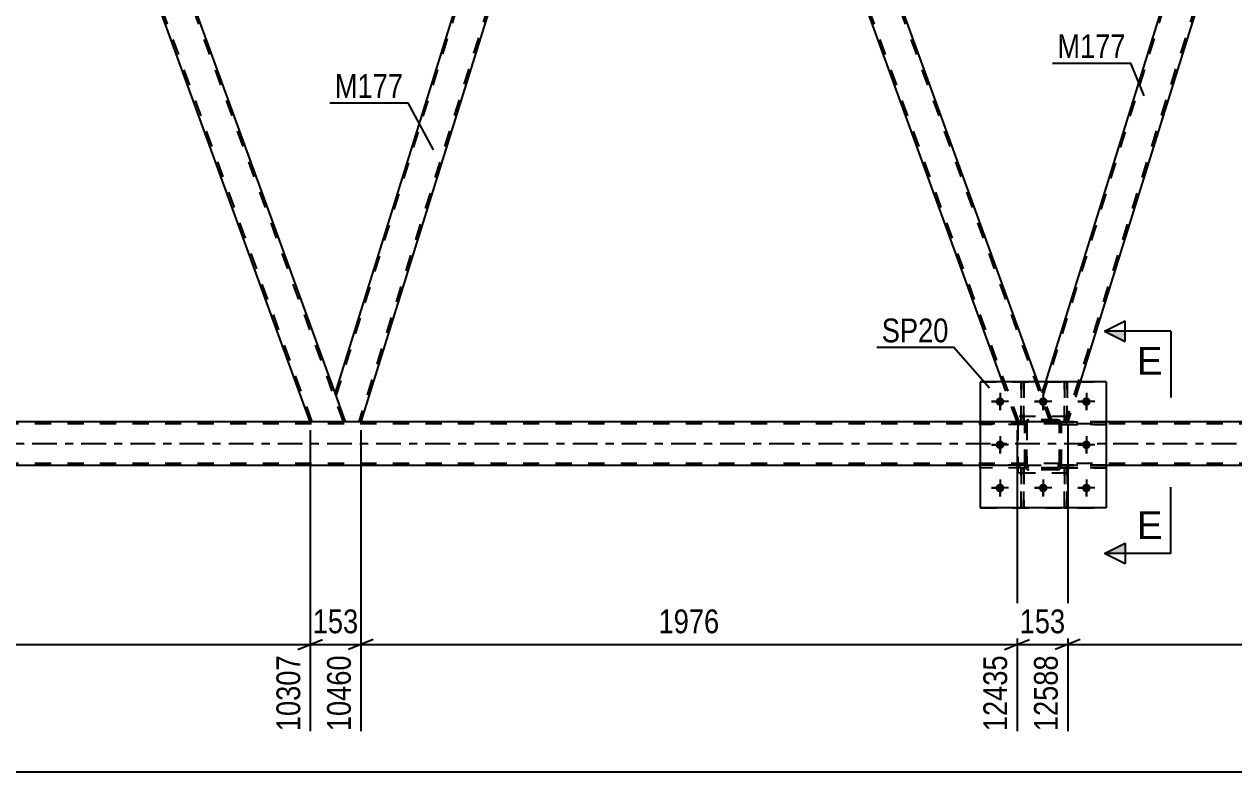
# Model space of a CAD drawing. Header units: millimetres. Extents: x 0 to 1766, y 0 to 560.
# Drawn here: x 1475.1 to 1620.8, y 261.4 to 351.5 of the extents above; entities that cross this region are included whole.
import ezdxf

# ---------------------------------------------------------------- set-up
doc = ezdxf.new("R2010")
doc.units = ezdxf.units.MM
doc.linetypes.add('DXK_LINE_DOT2', pattern=[3.9198, 1.9599, -1.9599])
doc.linetypes.add('DXK_LINE_DOT3', pattern=[5.9187, 2.979, -0.9799, 0.9799, -0.9799])
doc.styles.add('Arial', font='ARIAL.TTF', dxfattribs={"height": 0.2})
doc.styles.add('Arial Narrow', font='ARIALN.TTF', dxfattribs={"height": 0.2})

# ---------------------------------------------------------------- blocks, each defined once
blk = doc.blocks.new('Part-814172123-3744 - 3372')
at = {"color": 7, "linetype": 'DXK_LINE_DOT2'}
for p, q in [((1595.61, 303.34), (1595.64, 303.52)), ((1595.64, 303.52), (1595.61, 303.34)), ((1595.61, 298.3), (1595.61, 303.34)), ((1595.61, 303.34), (1595.61, 303.34)), ((1595.61, 298.3), (1595.61, 303.34)), ((1595.85, 303.34), (1595.86, 303.43)), ((1595.86, 303.43), (1595.85, 303.34)), ((1595.85, 298.3), (1595.85, 303.34)), ((1595.85, 303.34), (1595.85, 303.34)), ((1595.85, 303.34), (1595.85, 298.3)), ((1595.86, 303.43), (1595.92, 303.5)), ((1595.92, 303.5), (1595.86, 303.43)), ((1595.9, 303.78), (1596.09, 303.82)), ((1596.09, 303.82), (1595.9, 303.78)), ((1595.99, 303.56), (1595.92, 303.5)), ((1596.09, 303.58), (1595.99, 303.56)), ((1599.53, 303.82), (1596.09, 303.82)), ((1599.53, 303.58), (1596.09, 303.58)), ((1599.53, 303.82), (1599.71, 303.78)), ((1599.71, 303.78), (1599.53, 303.82)), ((1599.53, 303.58), (1599.62, 303.56)), ((1599.62, 303.56), (1599.7, 303.5)), ((1599.7, 303.5), (1599.62, 303.56)), ((1599.7, 303.5), (1599.75, 303.43)), ((1599.75, 303.43), (1599.7, 303.5)), ((1599.75, 303.43), (1599.77, 303.34)), ((1599.77, 303.34), (1599.75, 303.43)), ((1599.77, 298.3), (1599.77, 303.34)), ((1599.77, 303.34), (1599.77, 303.34)), ((1599.77, 298.3), (1599.77, 303.34)), ((1599.97, 303.52), (1600.01, 303.34)), ((1600.01, 303.34), (1599.97, 303.52)), ((1600.01, 298.3), (1600.01, 303.34)), ((1600.01, 303.34), (1600.01, 303.34)), ((1600.01, 298.3), (1600.01, 303.34)), ((1595.61, 298.3), (1595.61, 298.3)), ((1595.64, 298.11), (1595.61, 298.3)), ((1595.61, 298.3), (1595.64, 298.11)), ((1595.85, 298.3), (1595.85, 298.3)), ((1595.86, 298.2), (1595.85, 298.3)), ((1595.85, 298.3), (1595.86, 298.2)), ((1595.92, 298.13), (1595.86, 298.2)), ((1595.86, 298.2), (1595.92, 298.13)), ((1596.09, 297.82), (1595.9, 297.85)), ((1595.9, 297.85), (1596.09, 297.82)), ((1595.99, 298.07), (1595.92, 298.13)), ((1595.92, 298.13), (1595.99, 298.07)), ((1596.09, 298.06), (1595.99, 298.07)), ((1599.53, 298.06), (1596.09, 298.06)), ((1599.53, 297.82), (1596.09, 297.82)), ((1599.62, 298.07), (1599.53, 298.06)), ((1599.71, 297.85), (1599.53, 297.82)), ((1599.53, 297.82), (1599.71, 297.85)), ((1599.7, 298.13), (1599.62, 298.07)), ((1599.75, 298.2), (1599.7, 298.13)), ((1599.7, 298.13), (1599.75, 298.2)), ((1599.77, 298.3), (1599.75, 298.2)), ((1599.75, 298.2), (1599.77, 298.3)), ((1599.77, 298.3), (1599.77, 298.3)), ((1600.01, 298.3), (1599.97, 298.11)), ((1599.97, 298.11), (1600.01, 298.3)), ((1600.01, 298.3), (1600.01, 298.3))]:
    blk.add_line(p, q, dxfattribs=at)
at = {"color": 7, "linetype": 'DXK_LINE_DOT3'}
blk.add_line((1597.81, 300.82), (1597.81, 300.82), dxfattribs=at)
at = {"color": 7, "linetype": 'DXK_LINE_DOT2'}
for centre, start, end in [((1596.09, 303.34), 112.5, 157.5), ((1596.09, 303.34), 112.5, 157.5), ((1599.53, 303.34), 22.5, 67.5), ((1599.53, 303.34), 22.5, 67.5), ((1596.09, 298.3), 202.5, 247.5), ((1596.09, 298.3), 202.5, 247.5), ((1599.53, 298.3), 292.5, 337.5), ((1599.53, 298.3), 292.5, 337.5)]:
    blk.add_arc(centre, 0.48, start, end, dxfattribs=at)
blk = doc.blocks.new('Part-814172123-3778 - 3372')
at = {"color": 7, "linetype": 'DXK_LINE_DOT2'}
for p, q in [((1590.21, 308.42), (1605.41, 308.42)), ((1590.21, 308.42), (1590.21, 293.22)), ((1605.41, 308.42), (1605.41, 293.22)), ((1590.21, 293.22), (1605.41, 293.22))]:
    blk.add_line(p, q, dxfattribs=at)
blk = doc.blocks.new('Part-814172123-3788 - 3372')
at = {"color": 7, "linetype": 'DXK_LINE_DOT2'}
for p, q in [((1605.41, 303.58), (1600.01, 303.58)), ((1600.01, 303.58), (1600.01, 303.26)), ((1600.01, 303.26), (1605.41, 303.26)), ((1600.61, 303.26), (1600.61, 303.58)), ((1605.41, 303.26), (1605.41, 303.58))]:
    blk.add_line(p, q, dxfattribs=at)
blk = doc.blocks.new('Part-814172123-3530 - 3372')
at = {"color": 7, "linetype": 'DXK_LINE_DOT2'}
for p, q in [((1597.8, 306.7), (1634.61, 424.82)), ((1637.09, 420.94), (1600.52, 303.6)), ((1598.08, 308.42), (1597.66, 307.07)), ((1602.27, 308.42), (1600.77, 303.6)), ((1598.92, 303.6), (1597.66, 307.07)), ((1600.77, 303.6), (1598.92, 303.6))]:
    blk.add_line(p, q, dxfattribs=at)
at = {"color": 2, "linetype": 'Continuous'}
for p, q in [((1634.36, 424.82), (1598.08, 308.42)), ((1635.68, 424.82), (1634.36, 424.82)), ((1635.68, 424.82), (1637.23, 420.57)), ((1637.23, 420.57), (1602.27, 308.42))]:
    blk.add_line(p, q, dxfattribs=at)
blk = doc.blocks.new('Part-814172123-3535 - 3372')
at = {"color": 2, "linetype": 'Continuous'}
for p, q in [((1554.29, 424.82), (1550.55, 424.82)), ((1554.8, 424.82), (1554.29, 424.82)), ((1597.17, 308.42), (1554.8, 424.82)), ((1592.91, 308.42), (1552.09, 420.57))]:
    blk.add_line(p, q, dxfattribs=at)
at = {"color": 7, "linetype": 'DXK_LINE_DOT2'}
for p, q in [((1550.55, 424.82), (1552.09, 420.57)), ((1594.92, 303.6), (1550.8, 424.82)), ((1598.67, 303.6), (1554.55, 424.82)), ((1594.67, 303.6), (1592.91, 308.42)), ((1598.92, 303.6), (1597.17, 308.42)), ((1598.92, 303.6), (1594.67, 303.6))]:
    blk.add_line(p, q, dxfattribs=at)
blk = doc.blocks.new('Part-814172123-3536 - 3372')
at = {"color": 7, "linetype": 'DXK_LINE_DOT2'}
for p, q in [((1595.61, 303.58), (1590.21, 303.58)), ((1590.21, 303.58), (1590.21, 303.26)), ((1595.61, 303.26), (1590.21, 303.26)), ((1595.01, 303.26), (1595.01, 303.58)), ((1595.61, 303.26), (1595.61, 303.58))]:
    blk.add_line(p, q, dxfattribs=at)
blk = doc.blocks.new('Part-814172123-3541 - 3372')
at = {"color": 7, "linetype": 'DXK_LINE_DOT2'}
for p, q in [((1600.01, 298.06), (1600.01, 298.38)), ((1600.01, 298.38), (1605.41, 298.38)), ((1605.41, 298.06), (1600.01, 298.06)), ((1600.61, 298.06), (1600.61, 298.38)), ((1605.41, 298.38), (1605.41, 298.06))]:
    blk.add_line(p, q, dxfattribs=at)
blk = doc.blocks.new('Part-814172123-3659 - 3372')
at = {"color": 7, "linetype": 'DXK_LINE_DOT2'}
for p, q in [((1600.36, 303.57), (1600.36, 308.42)), ((1600.36, 308.42), (1600.68, 308.42)), ((1600.68, 308.42), (1600.68, 303.57)), ((1600.36, 304.17), (1600.68, 304.17)), ((1600.68, 303.57), (1600.36, 303.57))]:
    blk.add_line(p, q, dxfattribs=at)
blk = doc.blocks.new('Part-814172123-3561 - 3372')
at = {"color": 2, "linetype": 'Continuous'}
for p, q in [((1549.23, 424.82), (1512.53, 307.07)), ((1550.55, 424.82), (1549.23, 424.82)), ((1550.55, 424.82), (1552.09, 420.57)), ((1552.09, 420.57), (1515.63, 303.6)), ((1513.79, 303.6), (1512.53, 307.07))]:
    blk.add_line(p, q, dxfattribs=at)
at = {"color": 7, "linetype": 'DXK_LINE_DOT2'}
for p, q in [((1512.66, 306.7), (1549.48, 424.82)), ((1551.96, 420.94), (1515.38, 303.6)), ((1512.53, 307.07), (1512.53, 307.07)), ((1515.63, 303.6), (1513.79, 303.6))]:
    blk.add_line(p, q, dxfattribs=at)
blk = doc.blocks.new('Part-814172123-3653 - 3372')
at = {"color": 7, "linetype": 'DXK_LINE_DOT2'}
for p, q in [((1600.36, 293.22), (1600.36, 298.05)), ((1600.36, 298.05), (1600.68, 298.05)), ((1600.36, 297.45), (1600.68, 297.45)), ((1600.68, 298.05), (1600.68, 293.22)), ((1600.68, 293.22), (1600.36, 293.22))]:
    blk.add_line(p, q, dxfattribs=at)
blk = doc.blocks.new('Part-814172123-3576 - 3372')
at = {"color": 7, "linetype": 'DXK_LINE_DOT2'}
for p, q in [((1713.52, 303.36), (1097.25, 303.36)), ((1605.41, 303.6), (1590.21, 303.6)), ((1713.52, 298.56), (1097.25, 298.56)), ((1605.41, 298.32), (1590.21, 298.32))]:
    blk.add_line(p, q, dxfattribs=at)
at = {"color": 2, "linetype": 'Continuous'}
for p, q in [((1590.21, 303.6), (1435.14, 303.6)), ((1713.52, 303.6), (1605.41, 303.6)), ((1590.21, 298.32), (1435.14, 298.32)), ((1713.52, 298.32), (1605.41, 298.32))]:
    blk.add_line(p, q, dxfattribs=at)
at = {"color": 7, "linetype": 'DXK_LINE_DOT3'}
blk.add_line((1097.25, 300.96), (1713.52, 300.96), dxfattribs=at)
blk = doc.blocks.new('Part-814172123-3578 - 3372')
at = {"color": 7, "linetype": 'DXK_LINE_DOT2'}
for p, q in [((1595.61, 303.34), (1595.64, 303.52)), ((1595.64, 303.52), (1595.61, 303.34)), ((1595.61, 298.3), (1595.61, 303.34)), ((1595.61, 303.34), (1595.61, 303.34)), ((1595.61, 298.3), (1595.61, 303.34)), ((1595.85, 303.34), (1595.86, 303.43)), ((1595.86, 303.43), (1595.85, 303.34)), ((1595.85, 298.3), (1595.85, 303.34)), ((1595.85, 303.34), (1595.85, 303.34)), ((1595.85, 303.34), (1595.85, 298.3)), ((1595.86, 303.43), (1595.92, 303.5)), ((1595.92, 303.5), (1595.86, 303.43)), ((1595.9, 303.78), (1596.09, 303.82)), ((1596.09, 303.82), (1595.9, 303.78)), ((1595.99, 303.56), (1595.92, 303.5)), ((1596.09, 303.58), (1595.99, 303.56)), ((1599.53, 303.82), (1596.09, 303.82)), ((1599.53, 303.58), (1596.09, 303.58)), ((1599.53, 303.82), (1599.71, 303.78)), ((1599.71, 303.78), (1599.53, 303.82)), ((1599.53, 303.58), (1599.62, 303.56)), ((1599.62, 303.56), (1599.7, 303.5)), ((1599.7, 303.5), (1599.62, 303.56)), ((1599.7, 303.5), (1599.75, 303.43)), ((1599.75, 303.43), (1599.7, 303.5)), ((1599.75, 303.43), (1599.77, 303.34)), ((1599.77, 303.34), (1599.75, 303.43)), ((1599.77, 298.3), (1599.77, 303.34)), ((1599.77, 303.34), (1599.77, 303.34)), ((1599.77, 298.3), (1599.77, 303.34)), ((1599.97, 303.52), (1600.01, 303.34)), ((1600.01, 303.34), (1599.97, 303.52)), ((1600.01, 298.3), (1600.01, 303.34)), ((1600.01, 303.34), (1600.01, 303.34)), ((1600.01, 298.3), (1600.01, 303.34)), ((1595.61, 298.3), (1595.61, 298.3)), ((1595.64, 298.11), (1595.61, 298.3)), ((1595.61, 298.3), (1595.64, 298.11)), ((1595.85, 298.3), (1595.85, 298.3)), ((1595.86, 298.2), (1595.85, 298.3)), ((1595.85, 298.3), (1595.86, 298.2)), ((1595.92, 298.13), (1595.86, 298.2)), ((1595.86, 298.2), (1595.92, 298.13)), ((1596.09, 297.82), (1595.9, 297.85)), ((1595.9, 297.85), (1596.09, 297.82)), ((1595.99, 298.07), (1595.92, 298.13)), ((1595.92, 298.13), (1595.99, 298.07)), ((1596.09, 298.06), (1595.99, 298.07)), ((1599.53, 298.06), (1596.09, 298.06)), ((1599.53, 297.82), (1596.09, 297.82)), ((1599.62, 298.07), (1599.53, 298.06)), ((1599.71, 297.85), (1599.53, 297.82)), ((1599.53, 297.82), (1599.71, 297.85)), ((1599.7, 298.13), (1599.62, 298.07)), ((1599.75, 298.2), (1599.7, 298.13)), ((1599.7, 298.13), (1599.75, 298.2)), ((1599.77, 298.3), (1599.75, 298.2)), ((1599.75, 298.2), (1599.77, 298.3)), ((1599.77, 298.3), (1599.77, 298.3)), ((1600.01, 298.3), (1599.97, 298.11)), ((1599.97, 298.11), (1600.01, 298.3)), ((1600.01, 298.3), (1600.01, 298.3))]:
    blk.add_line(p, q, dxfattribs=at)
at = {"color": 7, "linetype": 'DXK_LINE_DOT3'}
blk.add_line((1597.81, 300.82), (1597.81, 300.82), dxfattribs=at)
at = {"color": 7, "linetype": 'DXK_LINE_DOT2'}
for centre, start, end in [((1596.09, 303.34), 112.5, 157.5), ((1596.09, 303.34), 112.5, 157.5), ((1599.53, 303.34), 22.5, 67.5), ((1599.53, 303.34), 22.5, 67.5), ((1596.09, 298.3), 202.5, 247.5), ((1596.09, 298.3), 202.5, 247.5), ((1599.53, 298.3), 292.5, 337.5), ((1599.53, 298.3), 292.5, 337.5)]:
    blk.add_arc(centre, 0.48, start, end, dxfattribs=at)
blk = doc.blocks.new('Part-814172123-3579 - 3372')
at = {"color": 7, "linetype": 'DXK_LINE_DOT2'}
for p, q in [((1600.81, 304.22), (1594.81, 304.22)), ((1594.81, 297.42), (1594.81, 304.22)), ((1600.81, 297.42), (1600.81, 304.22)), ((1600.81, 297.42), (1594.81, 297.42))]:
    blk.add_line(p, q, dxfattribs=at)
blk = doc.blocks.new('Part-814172123-3580 - 3372')
at = {"color": 7, "linetype": 'DXK_LINE_DOT2'}
for p, q in [((1600.81, 304.22), (1594.81, 304.22)), ((1594.81, 297.42), (1594.81, 304.22)), ((1600.81, 297.42), (1600.81, 304.22)), ((1600.81, 297.42), (1594.81, 297.42))]:
    blk.add_line(p, q, dxfattribs=at)
blk = doc.blocks.new('Part-814172123-3620 - 3372')
at = {"color": 2, "linetype": 'Continuous'}
for p, q in [((1465.41, 424.82), (1469.16, 424.82)), ((1469.67, 424.82), (1469.16, 424.82)), ((1512.53, 307.07), (1469.67, 424.82)), ((1509.53, 303.6), (1466.96, 420.57))]:
    blk.add_line(p, q, dxfattribs=at)
at = {"color": 7, "linetype": 'DXK_LINE_DOT2'}
for p, q in [((1466.96, 420.57), (1465.41, 424.82)), ((1509.79, 303.6), (1465.67, 424.82)), ((1513.53, 303.6), (1469.41, 424.82)), ((1513.79, 303.6), (1512.53, 307.07)), ((1513.79, 303.6), (1509.53, 303.6))]:
    blk.add_line(p, q, dxfattribs=at)
blk = doc.blocks.new('Part-814172123-3626 - 3372')
at = {"color": 7, "linetype": 'DXK_LINE_DOT2'}
for p, q in [((1595.61, 298.38), (1590.21, 298.38)), ((1590.21, 298.38), (1590.21, 298.06)), ((1595.61, 298.06), (1590.21, 298.06)), ((1595.01, 298.06), (1595.01, 298.38)), ((1595.61, 298.06), (1595.61, 298.38))]:
    blk.add_line(p, q, dxfattribs=at)
blk = doc.blocks.new('Part-814172123-3650 - 3372')
at = {"color": 7, "linetype": 'DXK_LINE_DOT2'}
for p, q in [((1595.16, 293.22), (1595.16, 298.05)), ((1595.16, 298.05), (1595.48, 298.05)), ((1595.16, 297.45), (1595.48, 297.45)), ((1595.48, 298.05), (1595.48, 293.22)), ((1595.48, 293.22), (1595.16, 293.22))]:
    blk.add_line(p, q, dxfattribs=at)
blk = doc.blocks.new('Part-814172123-3656 - 3372')
at = {"color": 7, "linetype": 'DXK_LINE_DOT2'}
for p, q in [((1595.16, 303.57), (1595.16, 308.42)), ((1595.16, 308.42), (1595.48, 308.42)), ((1595.48, 308.42), (1595.48, 303.57)), ((1595.16, 304.17), (1595.48, 304.17)), ((1595.48, 303.57), (1595.16, 303.57))]:
    blk.add_line(p, q, dxfattribs=at)
blk = doc.blocks.new('Part-814172123-3712 - 3372')
at = {"color": 7, "linetype": 'DXK_LINE_DOT2'}
for p, q in [((1595.48, 298.05), (1595.16, 298.05)), ((1595.16, 298.05), (1595.16, 293.22)), ((1595.16, 297.45), (1595.48, 297.45)), ((1595.48, 293.22), (1595.48, 298.05)), ((1595.16, 293.22), (1595.48, 293.22))]:
    blk.add_line(p, q, dxfattribs=at)
blk = doc.blocks.new('Bolt-814172123-3730 - 3372')
at = {"color": 1, "linetype": 'Continuous'}
for p, q in [((1591.57, 306.02), (1592.26, 306.02)), ((1592.61, 307.06), (1592.61, 306.36)), ((1593.65, 306.02), (1592.95, 306.02)), ((1596.77, 306.02), (1597.46, 306.02)), ((1597.81, 307.06), (1597.81, 306.36)), ((1598.85, 306.02), (1598.15, 306.02)), ((1601.97, 306.02), (1602.66, 306.02)), ((1603.01, 307.06), (1603.01, 306.36)), ((1604.05, 306.02), (1603.35, 306.02)), ((1592.61, 304.98), (1592.61, 305.67)), ((1597.81, 304.98), (1597.81, 305.67)), ((1603.01, 304.98), (1603.01, 305.67)), ((1592.61, 301.86), (1592.61, 301.16)), ((1603.01, 301.86), (1603.01, 301.16)), ((1591.57, 300.82), (1592.26, 300.82)), ((1592.61, 299.78), (1592.61, 300.47)), ((1593.65, 300.82), (1592.95, 300.82)), ((1601.97, 300.82), (1602.66, 300.82)), ((1603.01, 299.78), (1603.01, 300.47)), ((1604.05, 300.82), (1603.35, 300.82)), ((1592.61, 296.66), (1592.61, 295.96)), ((1597.81, 296.66), (1597.81, 295.96)), ((1603.01, 296.66), (1603.01, 295.96)), ((1591.57, 295.62), (1592.26, 295.62)), ((1592.61, 294.58), (1592.61, 295.27)), ((1593.65, 295.62), (1592.95, 295.62)), ((1596.77, 295.62), (1597.46, 295.62)), ((1597.81, 294.58), (1597.81, 295.27)), ((1598.85, 295.62), (1598.15, 295.62)), ((1601.97, 295.62), (1602.66, 295.62)), ((1603.01, 294.58), (1603.01, 295.27)), ((1604.05, 295.62), (1603.35, 295.62))]:
    blk.add_line(p, q, dxfattribs=at)
blk = doc.blocks.new('Bolt-814172123-3731 - 3372')
at = {"linetype": 'Continuous'}
for points in [[(1593.13, 306.02, -1), (1592.09, 306.02, -1)], [(1598.33, 306.02, -1), (1597.29, 306.02, -1)], [(1603.53, 306.02, -1), (1602.49, 306.02, -1)], [(1593.13, 300.82, -1), (1592.09, 300.82, -1)], [(1603.53, 300.82, -1), (1602.49, 300.82, -1)], [(1593.13, 295.62, -1), (1592.09, 295.62, -1)], [(1598.33, 295.62, -1), (1597.29, 295.62, -1)], [(1603.53, 295.62, -1), (1602.49, 295.62, -1)]]:
    blk.add_hatch(color=1, dxfattribs=at).paths.add_polyline_path(points)
at = {"color": 1, "linetype": 'Continuous'}
for p, q in [((1593.65, 306.02), (1591.57, 306.02)), ((1592.61, 307.06), (1592.61, 304.98)), ((1598.85, 306.02), (1596.77, 306.02)), ((1597.81, 307.06), (1597.81, 304.98)), ((1604.05, 306.02), (1601.97, 306.02)), ((1603.01, 307.06), (1603.01, 304.98)), ((1592.61, 301.86), (1592.61, 299.78)), ((1603.01, 301.86), (1603.01, 299.78)), ((1593.65, 300.82), (1591.57, 300.82)), ((1604.05, 300.82), (1601.97, 300.82)), ((1592.61, 296.66), (1592.61, 294.58)), ((1597.81, 296.66), (1597.81, 294.58)), ((1603.01, 296.66), (1603.01, 294.58)), ((1593.65, 295.62), (1591.57, 295.62)), ((1598.85, 295.62), (1596.77, 295.62)), ((1604.05, 295.62), (1601.97, 295.62))]:
    blk.add_line(p, q, dxfattribs=at)
blk = doc.blocks.new('Part-814172123-3783 - 3372')
at = {"color": 2, "linetype": 'Continuous'}
for p, q in [((1605.41, 308.42), (1590.21, 308.42)), ((1590.21, 308.42), (1590.21, 293.22)), ((1605.41, 308.42), (1605.41, 293.22)), ((1605.41, 293.22), (1590.21, 293.22))]:
    blk.add_line(p, q, dxfattribs=at)
blk = doc.blocks.new('Part-814172123-3784 - 3372')
at = {"color": 7, "linetype": 'DXK_LINE_DOT2'}
for p, q in [((1600.01, 303.26), (1600.01, 303.58)), ((1600.01, 303.58), (1605.41, 303.58)), ((1605.41, 303.26), (1600.01, 303.26)), ((1600.61, 303.26), (1600.61, 303.58)), ((1605.41, 303.58), (1605.41, 303.26))]:
    blk.add_line(p, q, dxfattribs=at)
blk = doc.blocks.new('Part-814172123-3789 - 3372')
at = {"color": 7, "linetype": 'DXK_LINE_DOT2'}
for p, q in [((1605.41, 298.38), (1600.01, 298.38)), ((1600.01, 298.38), (1600.01, 298.06)), ((1600.01, 298.06), (1605.41, 298.06)), ((1600.61, 298.06), (1600.61, 298.38)), ((1605.41, 298.06), (1605.41, 298.38))]:
    blk.add_line(p, q, dxfattribs=at)
blk = doc.blocks.new('Part-814172123-3792 - 3372')
at = {"color": 7, "linetype": 'DXK_LINE_DOT2'}
for p, q in [((1595.61, 303.58), (1590.21, 303.58)), ((1590.21, 303.26), (1590.21, 303.58)), ((1595.61, 303.26), (1590.21, 303.26)), ((1595.01, 303.26), (1595.01, 303.58)), ((1595.61, 303.58), (1595.61, 303.26))]:
    blk.add_line(p, q, dxfattribs=at)
blk = doc.blocks.new('Part-814172123-3793 - 3372')
at = {"color": 7, "linetype": 'DXK_LINE_DOT2'}
for p, q in [((1595.61, 298.38), (1590.21, 298.38)), ((1590.21, 298.06), (1590.21, 298.38)), ((1595.61, 298.06), (1590.21, 298.06)), ((1595.01, 298.06), (1595.01, 298.38)), ((1595.61, 298.38), (1595.61, 298.06))]:
    blk.add_line(p, q, dxfattribs=at)
blk = doc.blocks.new('Part-814172123-3796 - 3372')
at = {"color": 7, "linetype": 'DXK_LINE_DOT2'}
for p, q in [((1600.36, 308.42), (1600.36, 303.57)), ((1600.68, 308.42), (1600.36, 308.42)), ((1600.68, 303.57), (1600.68, 308.42)), ((1600.36, 304.17), (1600.68, 304.17)), ((1600.36, 303.57), (1600.68, 303.57))]:
    blk.add_line(p, q, dxfattribs=at)
blk = doc.blocks.new('Part-814172123-3799 - 3372')
at = {"color": 7, "linetype": 'DXK_LINE_DOT2'}
for p, q in [((1595.16, 308.42), (1595.16, 303.57)), ((1595.48, 308.42), (1595.16, 308.42)), ((1595.48, 303.57), (1595.48, 308.42)), ((1595.16, 304.17), (1595.48, 304.17)), ((1595.16, 303.57), (1595.48, 303.57))]:
    blk.add_line(p, q, dxfattribs=at)
blk = doc.blocks.new('Part-814172123-3802 - 3372')
at = {"color": 7, "linetype": 'DXK_LINE_DOT2'}
for p, q in [((1600.68, 298.05), (1600.36, 298.05)), ((1600.36, 298.05), (1600.36, 293.22)), ((1600.36, 297.45), (1600.68, 297.45)), ((1600.68, 293.22), (1600.68, 298.05)), ((1600.36, 293.22), (1600.68, 293.22))]:
    blk.add_line(p, q, dxfattribs=at)
blk = doc.blocks.new('StraightDimension-814172123-4244 - 3372')
at = {"color": 7, "linetype": 'Continuous'}
for p, q in [((1509.53, 302.6), (1509.53, 266.34)), ((1515.63, 302.6), (1515.63, 266.34)), ((1508.03, 276.18), (1511.03, 277.38)), ((1517.13, 277.38), (1514.13, 276.18)), ((1509.53, 276.78), (1515.63, 276.78))]:
    blk.add_line(p, q, dxfattribs=at)
at = {"color": 0}
blk.add_wipeout([(1515.93, 277.53), (1515.93, 281.73), (1509.24, 281.73), (1509.24, 277.53)], dxfattribs=at)
at = {"color": 0, "linetype": 'Continuous'}
blk.add_wipeout([(1515.03, 276.08), (1510.83, 276.08), (1510.83, 265.74), (1515.03, 265.74)], dxfattribs=at)
at = {"color": 3, "style": 'Arial Narrow'}
blk.add_text('153', height=2.863, dxfattribs=at).set_placement((1509.84, 278.13))
at = {"color": 3, "linetype": 'Continuous', "style": 'Arial Narrow'}
blk.add_text('10460', height=2.863, rotation=90.0002, dxfattribs=at).set_placement((1514.43, 266.34))
blk = doc.blocks.new('StraightDimension-814172123-4316 - 3372')
at = {"color": 7, "linetype": 'Continuous'}
for p, q in [((1600.77, 302.6), (1600.77, 266.34)), ((1679.8, 302.6), (1679.8, 266.34)), ((1602.27, 277.38), (1599.27, 276.18)), ((1678.3, 276.18), (1681.3, 277.38)), ((1600.77, 276.78), (1679.8, 276.78))]:
    blk.add_line(p, q, dxfattribs=at)
at = {"color": 0}
blk.add_wipeout([(1644.54, 277.53), (1644.54, 281.73), (1636.03, 281.73), (1636.03, 277.53)], dxfattribs=at)
at = {"color": 3, "style": 'Arial Narrow'}
blk.add_text('1976', height=2.863, dxfattribs=at).set_placement((1636.63, 278.13))
at = {"color": 0, "linetype": 'Continuous'}
blk.add_wipeout([(1679.2, 276.08), (1675, 276.08), (1675, 265.74), (1679.2, 265.74)], dxfattribs=at)
at = {"color": 3, "linetype": 'Continuous', "style": 'Arial Narrow'}
blk.add_text('14564', height=2.863, rotation=90.0002, dxfattribs=at).set_placement((1678.6, 266.34))
blk = doc.blocks.new('StraightDimension-814172123-4220 - 3372')
at = {"color": 7, "linetype": 'Continuous'}
for p, q in [((1430.5, 302.6), (1430.5, 268.17)), ((1509.53, 302.6), (1509.53, 266.34)), ((1432, 277.38), (1429, 276.18)), ((1508.03, 276.18), (1511.03, 277.38)), ((1430.5, 276.78), (1509.53, 276.78))]:
    blk.add_line(p, q, dxfattribs=at)
at = {"color": 0}
blk.add_wipeout([(1474.27, 277.53), (1474.27, 281.73), (1465.76, 281.73), (1465.76, 277.53)], dxfattribs=at)
at = {"color": 3, "style": 'Arial Narrow'}
blk.add_text('1976', height=2.863, dxfattribs=at).set_placement((1466.36, 278.13))
at = {"color": 0, "linetype": 'Continuous'}
blk.add_wipeout([(1508.93, 276.08), (1504.73, 276.08), (1504.73, 265.74), (1508.93, 265.74)], dxfattribs=at)
at = {"color": 3, "linetype": 'Continuous', "style": 'Arial Narrow'}
blk.add_text('10307', height=2.863, rotation=90.0002, dxfattribs=at).set_placement((1508.33, 266.34))
blk = doc.blocks.new('StraightDimension-814172123-4268 - 3372')
at = {"color": 7, "linetype": 'Continuous'}
for p, q in [((1515.63, 302.6), (1515.63, 266.34)), ((1594.67, 302.6), (1594.67, 266.34)), ((1517.13, 277.38), (1514.13, 276.18)), ((1593.17, 276.18), (1596.17, 277.38)), ((1515.63, 276.78), (1594.67, 276.78))]:
    blk.add_line(p, q, dxfattribs=at)
at = {"color": 0}
blk.add_wipeout([(1559.41, 277.53), (1559.41, 281.73), (1550.89, 281.73), (1550.89, 277.53)], dxfattribs=at)
at = {"color": 3, "style": 'Arial Narrow'}
blk.add_text('1976', height=2.863, dxfattribs=at).set_placement((1551.49, 278.13))
at = {"color": 0, "linetype": 'Continuous'}
blk.add_wipeout([(1594.07, 276.08), (1589.87, 276.08), (1589.87, 265.74), (1594.07, 265.74)], dxfattribs=at)
at = {"color": 3, "linetype": 'Continuous', "style": 'Arial Narrow'}
blk.add_text('12435', height=2.863, rotation=90.0002, dxfattribs=at).set_placement((1593.47, 266.34))
blk = doc.blocks.new('StraightDimension-814172123-4292 - 3372')
at = {"color": 7, "linetype": 'Continuous'}
for p, q in [((1594.67, 302.6), (1594.67, 266.34)), ((1600.77, 302.6), (1600.77, 266.34)), ((1593.17, 276.18), (1596.17, 277.38)), ((1602.27, 277.38), (1599.27, 276.18)), ((1594.67, 276.78), (1600.77, 276.78))]:
    blk.add_line(p, q, dxfattribs=at)
at = {"color": 0}
blk.add_wipeout([(1601.06, 277.53), (1601.06, 281.73), (1594.38, 281.73), (1594.38, 277.53)], dxfattribs=at)
at = {"color": 0, "linetype": 'Continuous'}
blk.add_wipeout([(1600.17, 276.08), (1595.97, 276.08), (1595.97, 265.74), (1600.17, 265.74)], dxfattribs=at)
at = {"color": 3, "style": 'Arial Narrow'}
blk.add_text('153', height=2.863, dxfattribs=at).set_placement((1594.98, 278.13))
at = {"color": 3, "linetype": 'Continuous', "style": 'Arial Narrow'}
blk.add_text('12588', height=2.863, rotation=90.0002, dxfattribs=at).set_placement((1599.57, 266.34))
blk = doc.blocks.new('StraightDimension-814172123-4413 - 3372')
at = {"color": 7, "linetype": 'Continuous'}
blk.add_line((1061.04, 261.45), (1732.38, 261.45), dxfattribs=at)
blk = doc.blocks.new('Mark-814172123-3526 - 3372')
at = {"color": 0}
blk.add_wipeout([(1607.75, 347.39), (1607.75, 350.39), (1599.52, 350.39), (1599.52, 347.39)], dxfattribs=at)
blk.add_wipeout([(1607.75, 347.39), (1607.75, 350.39), (1599.52, 350.39), (1599.52, 347.39)], dxfattribs=at)
at = {"color": 30, "linetype": 'Continuous'}
for p in [(1598.92, 346.79), (1609.97, 342.82)]:
    blk.add_line(p, (1608.35, 346.79), dxfattribs=at)
at = {"color": 3, "style": 'Arial Narrow'}
blk.add_text('M177', height=2.863, dxfattribs=at).set_placement((1599.52, 347.39))
blk = doc.blocks.new('Mark-814172123-3557 - 3372')
at = {"color": 0}
blk.add_wipeout([(1520.72, 342.59), (1520.72, 345.59), (1512.5, 345.59), (1512.5, 342.59)], dxfattribs=at)
blk.add_wipeout([(1520.72, 342.59), (1520.72, 345.59), (1512.5, 345.59), (1512.5, 342.59)], dxfattribs=at)
at = {"color": 30, "linetype": 'Continuous'}
for p in [(1511.9, 341.99), (1524.4, 336.32)]:
    blk.add_line(p, (1521.32, 341.99), dxfattribs=at)
at = {"color": 3, "style": 'Arial Narrow'}
blk.add_text('M177', height=2.863, dxfattribs=at).set_placement((1512.5, 342.59))
blk = doc.blocks.new('SectionMark-814172123-5037 - 3372')
at = {"linetype": 'Continuous'}
for points in [[(1607.69, 314.51), (1607.69, 313.26), (1605.19, 314.51)], [(1607.69, 288.97), (1607.69, 287.72), (1605.19, 287.72)]]:
    blk.add_hatch(color=6, dxfattribs=at).paths.add_polyline_path(points)
at = {"color": 6, "linetype": 'Continuous'}
for p, q in [((1605.19, 314.51), (1607.69, 315.76)), ((1607.69, 313.26), (1607.69, 315.76)), ((1613.19, 314.51), (1605.19, 314.51)), ((1605.19, 314.51), (1607.69, 313.26)), ((1613.19, 314.51), (1613.19, 306.51)), ((1613.19, 287.72), (1613.19, 295.72)), ((1605.19, 287.72), (1607.69, 288.97)), ((1607.69, 288.97), (1607.69, 286.47)), ((1613.19, 287.72), (1605.19, 287.72)), ((1607.69, 286.47), (1605.19, 287.72))]:
    blk.add_line(p, q, dxfattribs=at)
at = {"color": 0, "linetype": 'Continuous'}
for points in [[(1612.19, 309.26), (1612.19, 312.76), (1609.08, 312.76), (1609.08, 309.26)], [(1612.19, 289.47), (1612.19, 292.97), (1609.08, 292.97), (1609.08, 289.47)]]:
    blk.add_wipeout(points, dxfattribs=at)
at = {"color": 3, "linetype": 'Continuous', "style": 'Arial'}
for p in [(1609.08, 309.26), (1609.08, 289.47)]:
    blk.add_text('E', height=3.34, dxfattribs=at).set_placement(p)
blk = doc.blocks.new('Mark-814172123-3779 - 3372')
at = {"color": 0}
blk.add_wipeout([(1586.41, 313.16), (1586.41, 316.16), (1578.37, 316.16), (1578.37, 313.16)], dxfattribs=at)
blk.add_wipeout([(1586.41, 313.16), (1586.41, 316.16), (1578.37, 316.16), (1578.37, 313.16)], dxfattribs=at)
at = {"color": 30, "linetype": 'Continuous'}
for p in [(1577.77, 312.56), (1591.36, 307.62)]:
    blk.add_line(p, (1587.01, 312.56), dxfattribs=at)
at = {"color": 3, "style": 'Arial Narrow'}
blk.add_text('SP20', height=2.863, dxfattribs=at).set_placement((1578.37, 313.16))

msp = doc.modelspace()

# ---------------------------------------------------------------- block references
for name in ['Part-814172123-3620 - 3372', 'Part-814172123-3561 - 3372', 'Part-814172123-3535 - 3372', 'Part-814172123-3530 - 3372', 'Part-814172123-3778 - 3372', 'Part-814172123-3783 - 3372', 'Part-814172123-3656 - 3372', 'Part-814172123-3799 - 3372', 'Part-814172123-3659 - 3372', 'Part-814172123-3796 - 3372', 'Bolt-814172123-3730 - 3372', 'Bolt-814172123-3731 - 3372', 'Part-814172123-3576 - 3372', 'Part-814172123-3536 - 3372', 'Part-814172123-3792 - 3372', 'Part-814172123-3579 - 3372', 'Part-814172123-3580 - 3372', 'Part-814172123-3744 - 3372', 'Part-814172123-3578 - 3372', 'Part-814172123-3788 - 3372', 'Part-814172123-3784 - 3372', 'Part-814172123-3626 - 3372', 'Part-814172123-3793 - 3372', 'Part-814172123-3650 - 3372', 'Part-814172123-3712 - 3372', 'Part-814172123-3541 - 3372', 'Part-814172123-3789 - 3372', 'Part-814172123-3653 - 3372', 'Part-814172123-3802 - 3372']:
    msp.add_blockref(name, (0, 0))

# ---------------------------------------------------------------- next in the draw order: block references
for name in ['StraightDimension-814172123-4244 - 3372', 'StraightDimension-814172123-4316 - 3372']:
    msp.add_blockref(name, (0, 0))

# ---------------------------------------------------------------- next in the draw order: block references
for name in ['StraightDimension-814172123-4220 - 3372', 'StraightDimension-814172123-4268 - 3372']:
    msp.add_blockref(name, (0, 0))

# ---------------------------------------------------------------- next in the draw order: block references
msp.add_blockref('StraightDimension-814172123-4292 - 3372', (0, 0))

# ---------------------------------------------------------------- next in the draw order: block references
msp.add_blockref('StraightDimension-814172123-4413 - 3372', (0, 0))

# ---------------------------------------------------------------- next in the draw order: block references
for name in ['Mark-814172123-3526 - 3372', 'Mark-814172123-3557 - 3372', 'Mark-814172123-3779 - 3372', 'SectionMark-814172123-5037 - 3372']:
    msp.add_blockref(name, (0, 0))

doc.saveas('drawing.dxf')
